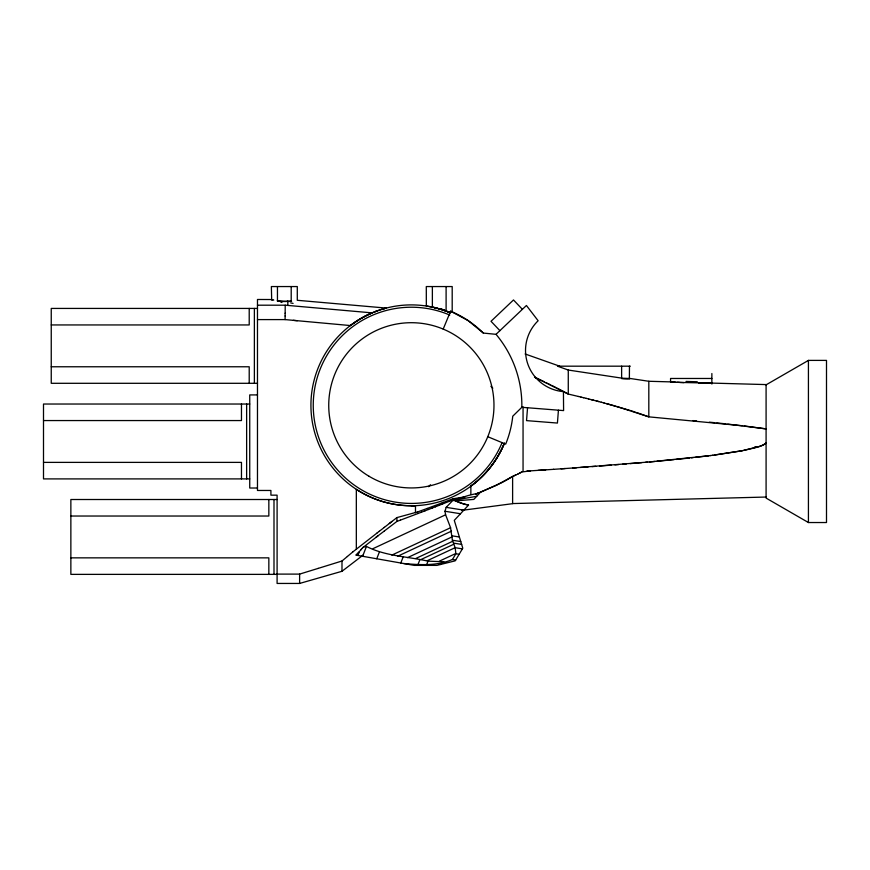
<?xml version="1.0" encoding="UTF-8"?>
<svg xmlns="http://www.w3.org/2000/svg" width="870" height="870" viewBox="0 0 870 870"><rect width="100%" height="100%" fill="white"/><g stroke="black" fill="none" stroke-linecap="round" stroke-linejoin="round"><path stroke-width="1.3" d="M432.825 307.219L426.333 306.012L426.3 286.556L452.193 286.556L452.193 312.221M377.025 310.938L372.099 312.874L285.219 305.196L285.153 313.298M285.132 315.995L285.153 313.233M350.338 325.554L285.099 319.594L285.132 315.951M527.546 407.758L526.535 420.623L557.42 423.059L558.431 410.183M403.767 563.543C420.243 564.924 437.012 566.076 452.465 559.475L455.88 553.755L455.173 547.73L452.389 540.226L450.573 527.72L445.614 514.79L444.972 511.266L446.179 507.351L452.846 500.413L476.738 496.302M357.918 555.451L359.473 551.46L362.659 547.763M362.616 556.278L366.455 546.447C385.649 556.278 407.454 556.408 428.007 561.15L443.928 561.759M376.743 558.768L379.429 551.895M400.787 563.01L403.299 556.572M418.057 564.358L419.938 559.53M426.724 564.434L428.007 561.15M443.189 329.088L450.606 311.188L468.038 320.53L483.339 333.069L496.03 334.33L526.426 305.49L538.128 320.747A41.303 41.303 0 0 0 563.434 391.62L563.597 410.596L521.837 407.301L512.756 416.208A101.997 101.997 0 0 1 505.677 444.124L487.776 436.707M378.058 535.768L362.67 547.752M361.463 549.177L360.974 549.753M468.528 505.111L454.281 520.369L462.796 548.198L455.195 560.835L436.936 565.38L414.24 565.38L355.797 555.082L356.254 554.625M428.584 486.678L430.498 484.764M359.016 551.917L358.331 552.591M357.874 553.048L356.722 554.168M376.764 533.256L352.752 551.971M352.763 551.961L347.38 556.495M347.391 556.485L341.986 561.009L318.159 568.393M417.828 511.875L396.905 517.596L389.325 523.512M391.968 521.456L384.257 527.448M379.189 531.374L384.42 527.329M376.656 533.332L379.32 531.276M363.105 555.103L341.986 571.285L299.617 583.444L277.095 583.444L277.095 495.16L270.907 495.16L270.907 490.462L257.476 490.462L257.476 299.487L271.592 299.53M400.407 520.129L396.905 521.424L384.344 530.994M375.96 537.356L384.409 530.95M766.089 384.844L808.426 360.397L826.5 360.397L826.5 522.533L808.426 522.533L766.089 498.086L766.089 384.496M530.515 470.866L521.848 471.986M521.772 472.029L519.977 472.954M521.13 472.366L519.346 473.269M519.183 473.356L518.052 473.911M518.542 473.671L517.4 474.226M516.573 474.618L513.322 476.118M461.981 497.618C467.886 495.356 473.606 494.116 479.805 493.007L473.835 499.402L455.728 500.881L452.846 500.413M373.099 548.6L445.614 514.79M391.837 555.114L450.573 527.72M397.764 556.191L451.508 531.124M407.573 557.626L452.193 536.823M415.762 558.496L452.65 541.303M421.015 559.519L453.596 544.326M427.17 560.726L455.14 547.698L462.383 548.883M439.513 561.096L455.793 553.505M515.921 474.933L513.942 475.836M513.278 476.14L512.615 476.434A160.319 154.882 89.8 0 1 501.631 482.698L480.599 492.202M449.301 501.294L455.075 499.337M449.366 501.272L442.341 504.067M438.861 505.437L442.482 504.013M435.381 506.808L439.013 505.383M479.403 492.67L475.781 494.073L496.204 485.395L512.615 476.434L512.615 503.676L461.883 510.353M431.89 508.167L435.522 506.742M428.399 509.515L432.031 508.102M424.908 510.864L428.529 509.461M465.037 496.846L452.781 498.836L443.482 502.381M421.417 512.202L425.017 510.82M375.068 311.678L376.536 311.123M417.97 513.507L421.493 512.169M417.915 513.539L400.396 520.129M441.155 503.251L443.515 502.371M441.188 503.241L427.17 508.461M427.203 508.45L417.817 511.875M376.971 310.96L379.342 310.133M759.836 446.343L760.739 446.005A27.568 27.568 0 0 0 763.066 445.005L763.381 444.831A9.679 9.679 0 0 0 766.155 442.895L763.936 444.526A19.629 19.629 0 0 1 762.261 445.375A32.168 32.168 0 0 1 759.923 446.321L741.784 450.823L712.291 455.336M759.608 446.43L759.39 446.506A61.215 61.215 0 0 1 757.107 447.245M379.722 310.003L381.451 309.448M318.17 568.393L299.617 574.102L277.095 574.102M381.778 309.339L383.583 308.806M756.182 447.517L743.567 450.475M383.529 308.817L384.942 308.426M383.844 308.73L386.226 308.078L297.29 300.291L297.29 286.556L271.364 286.556L271.668 299.541M709.735 383.039L766.089 384.583M385.149 308.371L386.226 308.078M711.29 383.159L710.572 383.333L711.834 383.007M462.003 497.618L454.325 499.521M754.834 447.224L756.606 446.767L754.638 447.267M742.632 450.66L714.194 455.097M363.377 546.904L366.455 546.447M463.503 509.82L464.221 509.722M710.388 455.575L712.682 455.293M710.779 455.532L695.152 457.402M708.865 455.771L649.509 461.948L572.83 467.995M630.228 378.515L622.311 378.211L568.273 370.044L557.496 366.183L630.293 366.183M630.021 378.537L629.695 378.57A8.211 1.435 8.6 0 1 621.55 378.57M691.335 457.827L693.238 457.62M689.432 458.033L676.066 459.436M674.152 459.621L656.97 461.274M655.056 461.448L649.324 461.97M629.369 378.591L629.467 366.183M645.507 462.307L647.41 462.133M641.679 462.633L630.217 463.612M622.561 464.243L626.389 463.928M614.916 464.852L618.744 464.547M611.088 465.156L599.615 466.037M591.959 466.614L595.787 466.331M588.131 466.896L580.486 467.451M561.085 468.821L576.636 467.734M553.353 469.354L565.174 468.538M538.062 470.376L545.675 469.865M553.69 469.332L526.883 471.094M415.479 512.724L415.479 505.666L411.347 505.753M766.089 497.042L512.615 503.567M711.432 383.017L710.42 383.028M709.963 383.028L700.644 383.039M709.257 383.039L708.626 383.05M708.495 383.05L680.112 382.441M257.476 305.196L285.219 305.196M257.476 308.426L51.243 308.426L51.243 383.3L257.476 383.3M257.476 319.594L285.099 319.594M51.243 324.945L249.211 324.945L249.211 308.426M51.243 366.77L249.211 366.77L249.211 383.3M711.867 378.472L670.563 378.472L670.563 381.865L671.259 382.082M257.476 394.915L249.733 394.915L249.733 488.016L257.476 488.016M249.733 404.028L43.5 404.028L43.5 478.902L249.733 478.902M43.5 420.558L241.468 420.558L241.468 404.028M43.5 462.383L241.468 462.383L241.468 478.902M277.095 499.51L70.861 499.51L70.861 574.374L277.095 574.374M70.861 516.03L268.841 516.03L268.841 499.51M70.861 557.855L268.841 557.855L268.841 574.374M700.459 383.039L698.577 383.017M630.293 378.504L648.813 381.277L670.911 381.887M683.994 382.615L679.209 382.387M679.698 382.419L675.544 382.191M678.285 382.343L678.981 382.376M677.937 382.321L677.241 382.289M674.413 382.115L675.751 382.202M673.924 382.093L674.544 382.126M673.597 382.071L670.998 381.897M674.065 382.093L671.868 381.952M671.738 381.952L670.629 381.876M293.255 320.334L297.322 320.704M742.338 425.734L648.813 416.85L616.547 406.41M692.868 420.591L696.544 420.939M709.376 422.167L714.879 422.722M716.706 422.907L725.863 423.864M727.701 424.071L766.089 428.888L744.165 425.952M446.179 507.351L463.808 510.157M444.972 511.266L460.48 513.735M451.911 535.811L459.371 536.997M452.389 540.226L460.763 541.553M453.498 543.119L461.633 544.413M455.88 553.755L459.132 554.277M452.465 559.475L455.706 559.997M438.687 564.162L440.611 564.467M423.201 564.771L427.061 565.38M432.597 307.164L434.054 307.491M433.728 307.414L434.424 307.578M434.119 307.512L434.804 307.665M434.532 307.599L435.174 307.752M271.973 299.617L273.778 300.063M578.528 396.492L568.273 394.056L534.767 377.254M578.463 396.481L581.095 397.111M434.956 307.708L436.033 307.969M581.008 397.09L583.65 397.742M583.553 397.71L586.206 398.362M586.097 398.34L588.751 399.004M588.631 398.971L593.851 400.287M435.859 307.926L440.437 309.198M591.176 399.613L598.941 401.603M436.153 308.002L441.025 309.372M596.244 400.907L601.485 402.277M601.3 402.223L604.019 402.951M603.834 402.897L630.228 410.488M606.357 403.582L615.188 406.018M440.296 309.154L445.364 310.829M440.905 309.339L442.058 309.698M631.479 410.89L635.209 412.086M636.459 412.489L648.813 416.85L648.813 381.277M443.026 310.014L443.994 310.34M444.07 310.372L444.733 310.601M525.078 353.959L559.671 366.183M444.907 310.666L445.69 310.938M445.647 310.927L450.421 312.798M534.495 377.134L544.446 381.865M545.86 382.561L547.284 383.246M548.687 383.942L550.101 384.638M551.515 385.334L555.734 387.465M557.137 388.172L561.335 390.347M562.727 391.076L568.273 394.056L568.273 370.044M490.908 386.302L492.811 388.205M522.381 309.328L513.496 299.965L491.017 321.291L499.902 330.654M808.426 360.397L808.426 522.533M711.867 373.524L711.867 384.062M621.626 366.183L621.626 378.113M523.055 406.823L523.055 471.344M470.866 486.21L470.866 494.127M452.781 498.836L452.781 499.902M446.103 286.556L446.103 311.09M432.368 286.556L432.368 307.11M396.905 517.596L396.905 521.424M356.33 548.948L356.33 489.342A103.128 101.562 -90 0 0 415.479 505.644M341.986 561.009L341.986 571.296M299.617 574.102L299.617 583.422M291.2 286.556L291.2 301.194M287.818 301.335L287.818 305.131M277.454 286.556L277.454 300.9M273.996 499.51L273.996 574.374M254.377 308.426L254.377 383.3M246.634 404.028L246.634 478.902M504.372 443.298A100.18 96.766 90 0 1 470.79 486.102A100.257 96.831 -90 0 0 504.448 443.113M504.154 443.711A100.431 100.431 0 0 1 372.795 498.053A100.431 100.431 0 0 1 318.692 366.596A100.431 100.431 0 0 1 450.247 312.732M629.14 378.45A16.378 4.23 8.8 0 1 629.293 378.591M440.155 308.719A8.841 0.87 16.1 0 1 447.289 311.395M450.29 312.33A35.822 2.305 15.1 0 1 447.909 312.025M441.982 309.307A35.539 1.968 16.7 0 1 441.09 309.002M502.11 442.569A98.103 98.103 0 0 1 373.719 495.922A98.103 98.103 0 0 1 320.91 367.314A98.103 98.103 0 0 1 449.736 315.038M288.013 301.401A8.232 1.305 -0.1 0 1 277.28 300.911M290.58 301.096A8.178 0.99 3.3 0 1 287.404 301.194M287.589 301.27A8.232 0.99 1.8 0 1 278.628 300.792M291.602 301.259A8.2 1.218 4.7 0 1 288.231 301.488M271.462 299.911A36.148 1.294 9.1 0 1 272.788 299.9M293.092 303.402A36.051 0.555 11.2 0 1 290.689 302.901M280.999 302.39A35.92 1.348 -4 0 1 281.934 302.347M697.272 381.756A56.474 5.514 1.7 0 1 686.028 381.419M496.03 334.33A110.501 110.501 0 0 1 521.837 407.301M450.606 311.188A101.997 101.997 0 0 1 483.339 333.069M372.099 312.874L372.034 312.906A103.443 82.617 4.3 0 0 350.403 325.608A103.519 82.683 4.3 0 1 372.045 312.928M455.706 500.913A99.126 72.177 -60.5 0 0 468.538 505.068A98.941 72.047 -60.5 0 1 455.706 500.913M369.043 476.281A82.617 82.617 0 0 0 493.964 406.486A82.617 82.617 0 0 0 371.055 333.199A82.617 82.617 0 0 0 369.043 476.281"/></g></svg>
